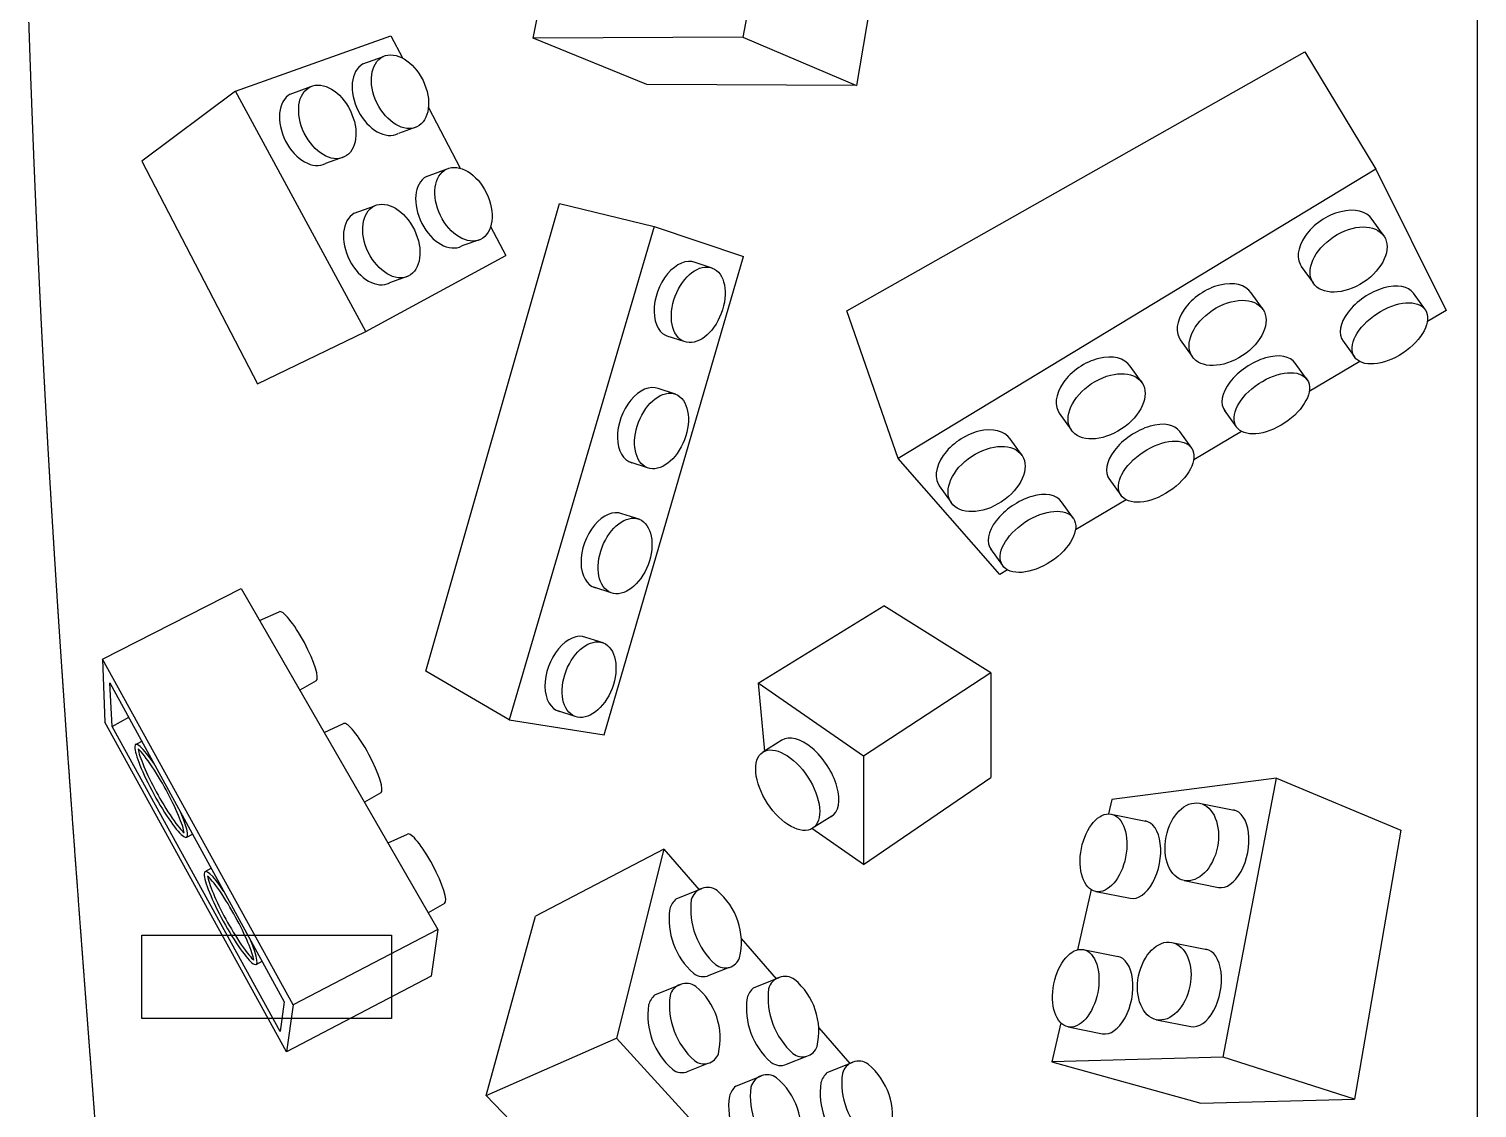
# Model space of a CAD drawing. Header units: millimetres. Extents: x -53 to 1579, y -453 to 381.
# Drawn here: x 101.1 to 153.3, y 202.2 to 241.1 of the extents above; entities that cross this region are included whole.
import ezdxf

# ---------------------------------------------------------------- set-up
doc = ezdxf.new("R2010")
doc.units = ezdxf.units.MM
doc.layers.add('design3', color=5, linetype='Continuous')
doc.layers.add('toCut', color=1, linetype='Continuous', true_color=0xff0000)

msp = doc.modelspace()

# ---------------------------------------------------------------- linework, layer by layer
at = {"layer": 'design3'}
for p, q in [((149.943, 233.608), (149.512, 234.208)), ((146.953, 232.517), (147.384, 231.918)), ((145.578, 230.963), (145.148, 231.563)), ((151.433, 230.946), (151.002, 231.546)), ((142.589, 229.872), (143.02, 229.272)), ((148.443, 229.855), (148.874, 229.256)), ((141.216, 228.318), (140.785, 228.918)), ((147.172, 228.426), (146.741, 229.026)), ((138.226, 227.227), (138.657, 226.628)), ((144.182, 227.335), (144.613, 226.735)), ((136.888, 225.695), (136.457, 226.295)), ((143.005, 225.962), (142.574, 226.562)), ((133.898, 224.604), (134.329, 224.004)), ((140.016, 224.871), (140.447, 224.271)), ((138.74, 223.43), (138.309, 224.03)), ((135.75, 222.339), (136.181, 221.739)), ((139.548, 209.984), (140.786, 209.738)), ((142.731, 210.377), (143.97, 210.131)), ((141.74, 205.359), (142.978, 205.113)), ((138.547, 205.1), (139.786, 204.854))]:
    msp.add_line(p, q, dxfattribs=at)
for points in [[(129.878, 256.932), (133.477, 254.148), (130.912, 239.034), (123.356, 239.073), (119.26, 240.744), (122.302, 255.917), (129.878, 256.932)], [(129.878, 256.932), (126.816, 240.784), (130.912, 239.034)], [(108.513, 238.837), (114.119, 240.831)], [(114.119, 240.831), (114.538, 240.03)], [(126.816, 240.784), (119.26, 240.744)], [(149.641, 236.027), (132.416, 225.586), (130.564, 230.919), (147.08, 240.253), (149.641, 236.027), (152.186, 230.93), (151.505, 230.528)], [(113.113, 239.814), (113.857, 240.087)], [(108.513, 238.837), (105.141, 236.306), (109.31, 228.282), (113.216, 230.17), (108.513, 238.837)], [(110.491, 238.727), (111.235, 239.001)], [(115.477, 238.239), (116.62, 236.055)], [(115.064, 237.546), (114.392, 237.308)], [(112.443, 236.46), (111.77, 236.222)], [(115.403, 235.757), (116.147, 236.031)], [(112.8, 234.431), (113.544, 234.705)], [(123.613, 233.952), (118.388, 216.17), (115.384, 217.929), (120.21, 234.781), (123.613, 233.952), (126.839, 232.868)], [(117.354, 233.49), (116.682, 233.252)], [(117.721, 233.953), (118.27, 232.906)], [(113.216, 230.17), (118.27, 232.906)], [(121.816, 215.63), (126.839, 232.868)], [(125.713, 232.457), (125.094, 232.657)], [(114.752, 232.164), (114.079, 231.926)], [(124.703, 229.805), (124.083, 230.006)], [(149.066, 229.085), (147.244, 228.007)], [(124.388, 227.908), (123.768, 228.109)], [(144.805, 226.565), (143.078, 225.543)], [(123.377, 225.256), (122.758, 225.457)], [(136.366, 221.573), (136.088, 221.409), (132.416, 225.586)], [(140.639, 224.101), (138.814, 223.021)], [(123.075, 223.401), (122.455, 223.601)], [(122.064, 220.749), (121.444, 220.95)], [(108.726, 220.9), (115.821, 208.613), (110.601, 205.891), (103.726, 218.362), (108.726, 220.9)], [(109.39, 219.751), (110.089, 220.068)], [(127.371, 217.497), (131.901, 220.28)], [(135.757, 217.862), (131.901, 220.28)], [(121.776, 218.943), (121.156, 219.144)], [(103.726, 218.362), (103.804, 216.086)], [(135.757, 217.862), (131.163, 214.865), (131.163, 210.959), (135.757, 214.094)], [(135.757, 217.862), (135.757, 214.094)], [(103.988, 217.508), (110.279, 206.002), (110.129, 204.94), (104.067, 215.935), (103.988, 217.508)], [(111.428, 217.571), (110.843, 217.234)], [(131.163, 214.865), (127.371, 217.497)], [(127.371, 217.497), (127.593, 215.035)], [(104.067, 215.935), (104.668, 216.264)], [(120.765, 216.291), (120.146, 216.492)], [(110.601, 205.891), (110.353, 204.205), (103.804, 216.086)], [(111.72, 215.716), (112.419, 216.033)], [(118.388, 216.17), (121.816, 215.63)], [(104.921, 215.283), (105.139, 215.402)], [(128.227, 215.433), (127.536, 215.003)], [(146.069, 214.063), (150.55, 212.187), (148.882, 202.494), (144.141, 204.006), (146.069, 214.063), (140.119, 213.293), (140.001, 212.779)], [(113.758, 213.536), (113.173, 213.199)], [(143.338, 213.15), (144.54, 212.913)], [(130.023, 212.694), (129.332, 212.264)], [(140.155, 212.757), (141.357, 212.52)], [(106.764, 211.938), (106.971, 212.052)], [(114.02, 211.733), (114.719, 212.051)], [(131.163, 210.959), (129.311, 212.251)], [(123.965, 211.513), (119.333, 209.096)], [(123.965, 211.513), (122.261, 204.693), (138.954, 186.394)], [(123.965, 211.513), (125.236, 210.047)], [(107.427, 210.699), (107.646, 210.819)], [(124.412, 209.716), (125.334, 210.093)], [(139.379, 210.053), (138.883, 207.878)], [(116.058, 209.553), (115.473, 209.216)], [(117.555, 202.622), (119.333, 209.096)], [(115.821, 208.613), (115.573, 206.927), (110.353, 204.205)], [(126.761, 208.289), (128.02, 206.837)], [(139.154, 207.873), (140.356, 207.636)], [(142.346, 208.132), (143.548, 207.895)], [(109.261, 207.349), (109.478, 207.468)], [(125.606, 206.96), (126.33, 207.248)], [(127.203, 206.511), (128.125, 206.887)], [(123.647, 206.256), (124.569, 206.633)], [(129.553, 205.069), (130.673, 203.778)], [(138.283, 205.248), (137.963, 203.846), (143.334, 202.351), (148.882, 202.494)], [(117.555, 202.622), (122.261, 204.693)], [(124.84, 203.5), (125.565, 203.788)], [(128.397, 203.754), (129.121, 204.042)], [(129.863, 203.455), (130.785, 203.832)], [(144.141, 204.006), (137.963, 203.846)], [(126.561, 202.963), (127.484, 203.34)], [(117.555, 202.622), (134.415, 185.101)]]:
    msp.add_lwpolyline(points, dxfattribs=at)
for points in [[(124.956, 209.683, 0.247137), (125.834, 207.348, 0.513942), (126.701, 207.593, 0.284897), (125.887, 210.016, 0.522395), (124.956, 209.683, -1.488144)], [(124.412, 209.716, 0.135662), (124.18, 209.353)], [(124.18, 209.353, 0.254022), (125.04, 207.035, 0.277426), (125.606, 206.96, 0.277426)], [(127.747, 206.478, 0.247137), (128.625, 204.143, 0.513942), (129.492, 204.388, 0.284897), (128.678, 206.81, 0.522395), (127.747, 206.478, -1.488144)], [(124.19, 206.224, 0.247137), (125.068, 203.888, 0.513942), (125.935, 204.134, 0.284897), (125.121, 206.556, 0.522395), (124.19, 206.224, -1.488144)], [(127.203, 206.511, 0.135662), (126.971, 206.148)], [(123.415, 205.894, 0.254022), (124.274, 203.575, 0.277426), (124.84, 203.5, 0.277426)], [(123.647, 206.256, 0.135662), (123.415, 205.894)], [(126.971, 206.148, 0.254022), (127.831, 203.83, 0.277426), (128.397, 203.754, 0.277426)], [(130.407, 203.423, 0.247137), (131.285, 201.087, 0.513942), (132.152, 201.333, 0.284897), (131.338, 203.755, 0.522395), (130.407, 203.423, -1.488144)], [(127.105, 202.93, 0.247137), (127.983, 200.595, 0.513942), (128.85, 200.84, 0.284897), (128.036, 203.263, 0.522395), (127.105, 202.93, -1.488144)], [(129.863, 203.455, 0.135662), (129.631, 203.092)], [(126.561, 202.963, 0.135662), (126.33, 202.6)], [(129.631, 203.092, 0.254022), (130.491, 200.774, 0.277426), (131.057, 200.699, 0.277426)], [(126.33, 202.6, 0.254022), (127.189, 200.282, 0.277426), (127.755, 200.206, 0.277426)]]:
    msp.add_lwpolyline(points, format="xyb", dxfattribs=at)
for centre, major_axis, ratio in [((114.451, 238.813), (-0.613, 1.266), 0.656469), ((111.83, 237.726), (-0.613, 1.266), 0.656469), ((116.741, 234.756), (-0.613, 1.266), 0.656469), ((114.139, 233.43), (-0.613, 1.266), 0.656469), ((148.663, 232.763), (1.279, 0.845), 0.638902), ((125.208, 231.131), (0.505, 1.326), 0.624733), ((144.299, 230.118), (1.279, 0.845), 0.638902), ((150.153, 230.101), (1.279, 0.845), 0.553864), ((139.936, 227.473), (1.279, 0.845), 0.638902), ((145.892, 227.581), (1.279, 0.845), 0.553864), ((123.883, 226.582), (0.505, 1.326), 0.624733), ((135.608, 224.85), (1.279, 0.845), 0.638902), ((141.726, 225.116), (1.279, 0.845), 0.553864), ((122.569, 222.075), (0.505, 1.326), 0.624733), ((137.46, 222.585), (1.279, 0.845), 0.553864), ((121.271, 217.617), (0.505, 1.326), 0.624733), ((128.434, 213.633), (-0.898, 1.37), 0.529572), ((143.008, 211.77), (0.277, 1.393), 0.663673), ((139.825, 211.377), (0.277, 1.393), 0.572223), ((138.824, 206.493), (0.277, 1.393), 0.567716), ((142.016, 206.752), (0.277, 1.393), 0.663673)]:
    msp.add_ellipse(centre, major_axis=major_axis, ratio=ratio, dxfattribs=at)
for centre, major_axis, ratio, start_param, end_param in [((113.758, 238.564), (-0.613, 1.266), 0.656469, 6.32325, 9.449245), ((111.137, 237.478), (-0.613, 1.266), 0.656469, 6.32325, 9.449245), ((116.049, 234.508), (-0.613, 1.266), 0.656469, 6.32325, 9.449245), ((148.232, 233.363), (1.279, 0.845), 0.638902, 6.283185, 9.474554), ((113.446, 233.182), (-0.613, 1.266), 0.656469, 6.32325, 9.449245), ((124.588, 231.331), (0.505, 1.326), 0.624733, 0, 3.204979), ((143.868, 230.717), (1.279, 0.845), 0.638902, 6.283185, 9.474554), ((149.722, 230.701), (1.279, 0.845), 0.560297, 6.283185, 9.474554), ((139.505, 228.073), (1.279, 0.845), 0.638902, 6.283185, 9.474554), ((145.461, 228.18), (1.279, 0.845), 0.560297, 6.283185, 9.474554), ((123.263, 226.783), (0.505, 1.326), 0.624733, 0, 3.204979), ((135.178, 225.449), (1.279, 0.845), 0.638902, 6.283185, 9.474554), ((141.295, 225.716), (1.279, 0.845), 0.560297, 6.283185, 9.474554), ((137.03, 223.184), (1.279, 0.845), 0.560297, 6.283185, 9.474554), ((121.95, 222.275), (0.505, 1.326), 0.624733, 0, 3.204979), ((110.757, 218.819), (-0.669, 1.249), 0.19681, 3.14561, 6.283185), ((120.651, 217.818), (0.505, 1.326), 0.624733, 0, 3.204979), ((113.088, 214.784), (-0.669, 1.249), 0.19681, 3.14561, 6.283185), ((105.838, 213.608), (-0.92, 1.674), 0.151149, 5.237136, 10.443567), ((129.125, 214.063), (-0.898, 1.37), 0.529572, 3.116812, 6.283185), ((144.246, 211.524), (0.277, 1.393), 0.558776, 3.141593, 6.303183), ((115.387, 210.801), (-0.669, 1.249), 0.19681, 3.14561, 6.283185), ((141.063, 211.131), (0.277, 1.393), 0.558776, 3.141593, 6.303183), ((108.344, 209.024), (-0.92, 1.674), 0.151149, 5.237136, 10.443567), ((143.255, 206.506), (0.277, 1.393), 0.558776, 3.141593, 6.303183), ((140.062, 206.247), (0.277, 1.393), 0.558776, 3.141593, 6.303183)]:
    msp.add_ellipse(centre, major_axis=major_axis, ratio=ratio, start_param=start_param, end_param=end_param, dxfattribs=at)
for points, knots in [([(106.67, 212.093), (106.661, 212.157), (106.638, 212.247), (106.532, 212.57), (106.411, 212.859), (106.108, 213.481), (105.927, 213.814), (105.54, 214.455), (105.335, 214.752), (105.109, 215.022), (105.051, 215.084), (105.006, 215.123)], [3.528299, 3.528299, 3.528299, 3.528299, 3.819762, 3.819762, 4.396774, 4.396774, 4.973787, 4.973787, 5.625391, 5.625391, 5.896479, 5.896479, 5.896479, 5.896479]), ([(105.006, 215.123), (105.015, 215.059), (105.038, 214.969), (105.144, 214.645), (105.265, 214.357), (105.568, 213.735), (105.749, 213.402), (106.136, 212.761), (106.341, 212.464), (106.566, 212.193), (106.625, 212.132), (106.67, 212.093)], [0.386707, 0.386707, 0.386707, 0.386707, 0.678169, 0.678169, 1.255182, 1.255182, 1.832194, 1.832194, 2.483798, 2.483798, 2.754886, 2.754886, 2.754886, 2.754886]), ([(109.177, 207.509), (109.167, 207.573), (109.144, 207.663), (109.038, 207.987), (108.917, 208.275), (108.614, 208.897), (108.433, 209.23), (108.046, 209.871), (107.841, 210.168), (107.616, 210.439), (107.557, 210.5), (107.512, 210.539)], [3.528299, 3.528299, 3.528299, 3.528299, 3.819762, 3.819762, 4.396774, 4.396774, 4.973787, 4.973787, 5.625391, 5.625391, 5.896479, 5.896479, 5.896479, 5.896479]), ([(107.512, 210.539), (107.521, 210.475), (107.544, 210.385), (107.65, 210.062), (107.771, 209.773), (108.074, 209.151), (108.255, 208.818), (108.642, 208.177), (108.847, 207.88), (109.073, 207.61), (109.131, 207.548), (109.177, 207.509)], [0.386707, 0.386707, 0.386707, 0.386707, 0.678169, 0.678169, 1.255182, 1.255182, 1.832194, 1.832194, 2.483798, 2.483798, 2.754886, 2.754886, 2.754886, 2.754886])]:
    msp.add_open_spline(points, degree=3, knots=knots, dxfattribs=at)
at = {"layer": 'toCut'}
msp.add_lwpolyline([(114.14, 208.402), (114.14, 205.402), (105.14, 205.402), (105.14, 208.402)], close=True, dxfattribs=at)
for points in [[(153.296, 335.543), (153.296, 262.693), (153.296, 189.844)], [(101.094, 240.604), (101.082, 240.962), (101.07, 241.319)], [(101.119, 239.891), (101.106, 240.248), (101.094, 240.604)], [(101.144, 239.179), (101.132, 239.535), (101.119, 239.891)], [(101.171, 238.469), (101.158, 238.824), (101.144, 239.179)], [(101.198, 237.761), (101.184, 238.115), (101.171, 238.469)], [(101.225, 237.054), (101.211, 237.408), (101.198, 237.761)], [(101.253, 236.35), (101.239, 236.702), (101.225, 237.054)], [(101.282, 235.648), (101.268, 235.999), (101.253, 236.35)], [(101.312, 234.948), (101.297, 235.298), (101.282, 235.648)], [(101.342, 234.25), (101.327, 234.599), (101.312, 234.948)], [(101.373, 233.556), (101.358, 233.903), (101.342, 234.25)], [(101.405, 232.864), (101.389, 233.21), (101.373, 233.556)], [(101.437, 232.175), (101.421, 232.519), (101.405, 232.864)], [(101.47, 231.489), (101.453, 231.832), (101.437, 232.175)], [(101.503, 230.806), (101.486, 231.147), (101.47, 231.489)], [(101.537, 230.126), (101.52, 230.466), (101.503, 230.806)], [(101.572, 229.449), (101.555, 229.787), (101.537, 230.126)], [(101.607, 228.775), (101.59, 229.112), (101.572, 229.449)], [(101.643, 228.103), (101.625, 228.439), (101.607, 228.775)], [(101.68, 227.434), (101.661, 227.768), (101.643, 228.103)], [(101.717, 226.767), (101.698, 227.101), (101.68, 227.434)], [(101.754, 226.103), (101.735, 226.435), (101.717, 226.767)], [(101.792, 225.441), (101.773, 225.772), (101.754, 226.103)], [(101.831, 224.782), (101.811, 225.112), (101.792, 225.441)], [(101.87, 224.124), (101.85, 224.453), (101.831, 224.782)], [(101.909, 223.468), (101.89, 223.796), (101.87, 224.124)], [(101.95, 222.815), (101.929, 223.142), (101.909, 223.468)], [(101.99, 222.163), (101.97, 222.489), (101.95, 222.815)], [(102.031, 221.513), (102.011, 221.838), (101.99, 222.163)], [(102.072, 220.864), (102.052, 221.188), (102.031, 221.513)], [(102.114, 220.217), (102.093, 220.541), (102.072, 220.864)], [(102.157, 219.572), (102.135, 219.894), (102.114, 220.217)], [(102.199, 218.927), (102.178, 219.249), (102.157, 219.572)], [(102.242, 218.284), (102.221, 218.606), (102.199, 218.927)], [(102.286, 217.642), (102.264, 217.963), (102.242, 218.284)], [(102.33, 217.001), (102.308, 217.322), (102.286, 217.642)], [(102.374, 216.361), (102.352, 216.681), (102.33, 217.001)], [(102.418, 215.722), (102.396, 216.042), (102.374, 216.361)], [(102.509, 214.446), (102.463, 215.084), (102.418, 215.722)], [(102.6, 213.172), (102.554, 213.809), (102.509, 214.446)], [(102.692, 211.9), (102.646, 212.536), (102.6, 213.172)], [(102.786, 210.628), (102.739, 211.264), (102.692, 211.9)], [(102.88, 209.356), (102.833, 209.992), (102.786, 210.628)], [(102.975, 208.083), (102.928, 208.719), (102.88, 209.356)], [(103.071, 206.809), (103.023, 207.446), (102.975, 208.083)], [(103.168, 205.532), (103.119, 206.17), (103.071, 206.809)], [(103.216, 204.892), (103.192, 205.212), (103.168, 205.532)], [(103.265, 204.251), (103.241, 204.572), (103.216, 204.892)], [(103.362, 202.968), (103.314, 203.61), (103.265, 204.251)], [(103.46, 201.683), (103.411, 202.325), (103.362, 202.968)]]:
    msp.add_open_spline(points, degree=2, dxfattribs=at)

doc.saveas('drawing.dxf')
